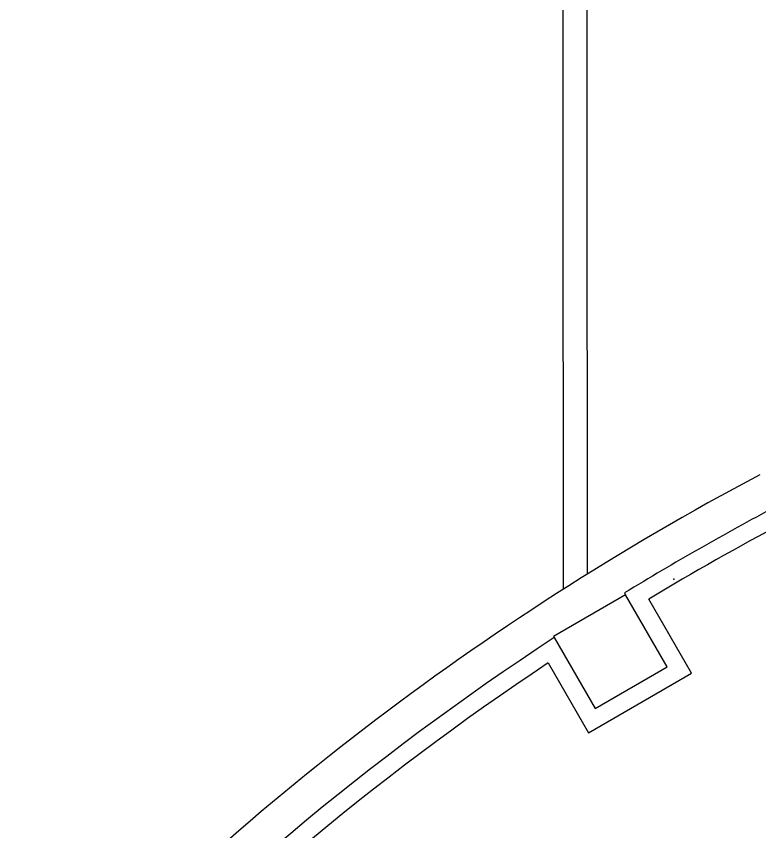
# Model space of a CAD drawing. Header units: millimetres. Extents: x -27104 to 125781, y -3376 to 46996.
# Drawn here: x 55850.5 to 55972.8, y 18951.7 to 19085.9 of the extents above; entities that cross this region are included whole.
import ezdxf

# ---------------------------------------------------------------- set-up
doc = ezdxf.new("R2010")
doc.units = ezdxf.units.MM
doc.header["$LTSCALE"] = 100
doc.header["$MEASUREMENT"] = 0
doc.header["$PDSIZE"] = -10
doc.layers.get('0').update_dxf_attribs({"linetype": 'CONTINUOUS'})
doc.layers.add('ELE9', color=9, linetype='CONTINUOUS')

# ---------------------------------------------------------------- blocks, each defined once
blk = doc.blocks.new('ggtyu')
at = {"layer": 'ELE9', "color": 253, "ltscale": 0.1}
for points in [[(55751.05, 19155.45), (55750.94, 19305.27)], [(55754.96, 19157.92), (55754.86, 19305.27)], [(55748.53, 19143.29), (55755.16, 19131.79), (55772.11, 19141.58), (55765.06, 19153.79)]]:
    blk.add_lwpolyline(points, dxfattribs=at)
for points in [[(55785.9, 19168.98, 0.0156), (55761.08, 19154.8), (55761.25, 19154.51), (55749.39, 19147.66), (55749.51, 19147.46, 0.059062), (55666.9, 19078.13)], [(55748.53, 19143.29, 0.056711), (55669.83, 19076.96)]]:
    blk.add_lwpolyline(points, format="xyb", dxfattribs=at)
at = {"layer": 'ELE9', "color": 253}
blk.add_lwpolyline([(55749.51, 19147.46), (55756.24, 19135.8), (55768.1, 19142.65), (55761.25, 19154.51)], dxfattribs=at)
at = {"layer": 'ELE9', "color": 253, "ltscale": 0.1}
for radius, start, end in [(463.96, 117.934, 137.0535), (455.16, 117.9553, 121.171)]:
    blk.add_arc((56000.65, 18764.34), radius, start, end, dxfattribs=at)
blk.add_point((55769.17, 19157.09), dxfattribs=at)

msp = doc.modelspace()

# ---------------------------------------------------------------- block references
msp.add_blockref('ggtyu', (189.46, -163.8))

doc.saveas('drawing.dxf')
